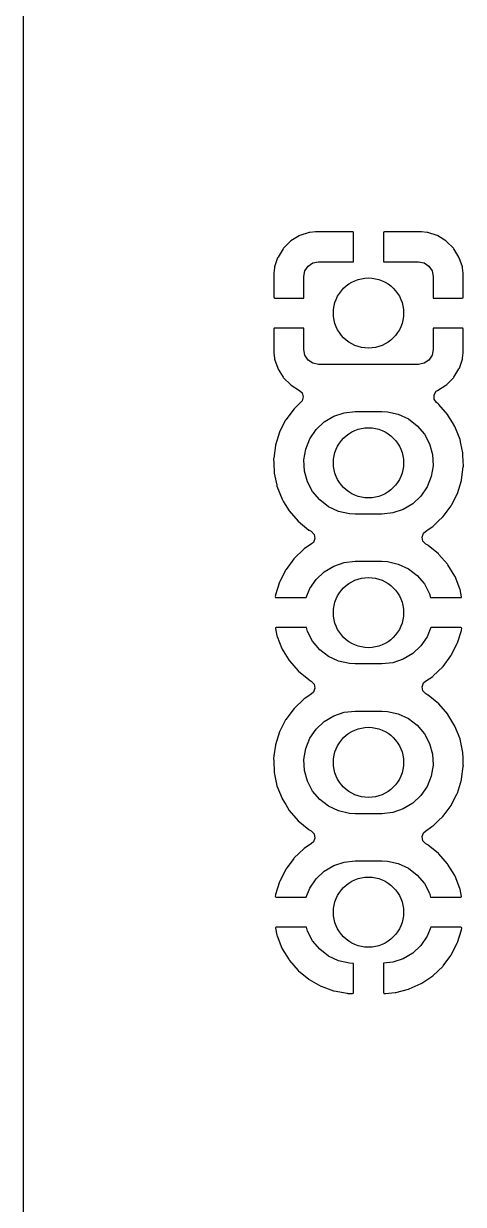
# Model space of a CAD drawing. Extents: x 61 to 228, y -146 to -45.
# Drawn here: x 61.47 to 68.92, y -85.6 to -65.58 of the extents above; entities that cross this region are included whole.
import ezdxf

# ---------------------------------------------------------------- set-up
doc = ezdxf.new("R2010")
doc.units = 0
doc.layers.add('BLACK', color=7, linetype='CONTINUOUS')

msp = doc.modelspace()

# ---------------------------------------------------------------- linework, layer by layer
at = {"layer": 'BLACK', "linetype": 'CONTINUOUS'}
for p, q in [((61.4685, -145.415), (61.4685, -45.0845)), ((65.9858, -69.2721), (65.8713, -69.3868)), ((65.9972, -69.2631), (65.9858, -69.2721)), ((66.135, -69.1778), (65.9972, -69.2631)), ((66.1482, -69.1716), (66.135, -69.1778)), ((66.3024, -69.1201), (66.1482, -69.1716)), ((66.3158, -69.1173), (66.3024, -69.1201)), ((66.4114, -69.1073), (66.3158, -69.1173)), ((66.4179, -69.107), (66.4114, -69.1073)), ((67.0425, -69.107), (66.4179, -69.107)), ((67.0501, -69.1087), (67.0425, -69.107)), ((67.0515, -69.1099), (67.0501, -69.1087)), ((67.056, -69.1251), (67.0515, -69.1099)), ((67.056, -69.615), (67.056, -69.1251)), ((67.5657, -69.1129), (67.564, -69.1205)), ((67.564, -69.1205), (67.564, -69.615)), ((67.5669, -69.1115), (67.5657, -69.1129)), ((67.5821, -69.107), (67.5669, -69.1115)), ((68.2021, -69.107), (67.5821, -69.107)), ((68.2086, -69.1073), (68.2021, -69.107)), ((68.3029, -69.117), (68.2086, -69.1073)), ((68.3163, -69.1199), (68.3029, -69.117)), ((68.4706, -69.171), (68.3163, -69.1199)), ((68.4838, -69.1772), (68.4706, -69.171)), ((68.6218, -69.2622), (68.4838, -69.1772)), ((68.6332, -69.2713), (68.6218, -69.2622)), ((68.7479, -69.3858), (68.6332, -69.2713)), ((65.8622, -69.3982), (65.7772, -69.5362)), ((65.8713, -69.3868), (65.8622, -69.3982)), ((68.7569, -69.3972), (68.7479, -69.3858)), ((68.8422, -69.535), (68.7569, -69.3972)), ((65.771, -69.5494), (65.7199, -69.7037)), ((65.7772, -69.5362), (65.771, -69.5494)), ((66.2882, -69.6882), (66.3693, -69.634)), ((66.3693, -69.634), (66.465, -69.615)), ((66.465, -69.615), (67.056, -69.615)), ((67.564, -69.615), (68.155, -69.615)), ((68.155, -69.615), (68.2507, -69.634)), ((68.2507, -69.634), (68.3318, -69.6882)), ((68.8484, -69.5482), (68.8422, -69.535)), ((68.8999, -69.7024), (68.8484, -69.5482)), ((65.7073, -69.8114), (65.707, -69.8179)), ((65.707, -69.8179), (65.707, -70.2129)), ((65.717, -69.7171), (65.7073, -69.8114)), ((65.7199, -69.7037), (65.717, -69.7171)), ((66.215, -69.865), (66.234, -69.7693)), ((66.215, -70.231), (66.215, -69.865)), ((66.234, -69.7693), (66.2882, -69.6882)), ((68.3318, -69.6882), (68.386, -69.7693)), ((68.386, -69.7693), (68.405, -69.865)), ((68.405, -69.865), (68.405, -70.231)), ((68.9027, -69.7158), (68.8999, -69.7024)), ((68.9127, -69.8114), (68.9027, -69.7158)), ((68.913, -69.8179), (68.9127, -69.8114)), ((68.913, -70.2175), (68.913, -69.8179)), ((65.707, -70.2129), (65.7115, -70.2281)), ((65.7115, -70.2281), (65.7129, -70.2293)), ((65.7129, -70.2293), (65.7205, -70.231)), ((65.7205, -70.231), (66.215, -70.231)), ((68.405, -70.231), (68.8949, -70.231)), ((68.8949, -70.231), (68.9101, -70.2265)), ((68.9101, -70.2265), (68.9113, -70.2251)), ((68.9113, -70.2251), (68.913, -70.2175)), ((65.7087, -70.7449), (65.707, -70.7525)), ((65.707, -70.7525), (65.707, -71.1521)), ((65.7099, -70.7435), (65.7087, -70.7449)), ((65.7251, -70.739), (65.7099, -70.7435)), ((66.215, -70.739), (65.7251, -70.739)), ((66.215, -71.105), (66.215, -70.739)), ((68.8995, -70.739), (68.405, -70.739)), ((68.405, -70.739), (68.405, -71.105)), ((68.9071, -70.7407), (68.8995, -70.739)), ((68.9085, -70.7419), (68.9071, -70.7407)), ((68.913, -70.7571), (68.9085, -70.7419)), ((68.913, -71.1521), (68.913, -70.7571)), ((65.707, -71.1521), (65.7073, -71.1586)), ((65.7073, -71.1586), (65.7173, -71.2542)), ((65.7173, -71.2542), (65.7201, -71.2676)), ((65.7201, -71.2676), (65.7716, -71.4218)), ((66.234, -71.2007), (66.215, -71.105)), ((66.2882, -71.2818), (66.234, -71.2007)), ((66.3693, -71.336), (66.2882, -71.2818)), ((68.3318, -71.2818), (68.2507, -71.336)), ((68.386, -71.2007), (68.3318, -71.2818)), ((68.405, -71.105), (68.386, -71.2007)), ((68.849, -71.4206), (68.9001, -71.2663)), ((68.9001, -71.2663), (68.903, -71.2529)), ((68.903, -71.2529), (68.9127, -71.1586)), ((68.9127, -71.1586), (68.913, -71.1521)), ((65.7716, -71.4218), (65.7778, -71.435)), ((65.7778, -71.435), (65.8631, -71.5728)), ((66.465, -71.355), (66.3693, -71.336)), ((68.155, -71.355), (66.465, -71.355)), ((68.2507, -71.336), (68.155, -71.355)), ((68.7578, -71.5718), (68.8428, -71.4338)), ((68.8428, -71.4338), (68.849, -71.4206)), ((65.8631, -71.5728), (65.8721, -71.5842)), ((65.8721, -71.5842), (65.9868, -71.6987)), ((68.6342, -71.6979), (68.7487, -71.5832)), ((68.7487, -71.5832), (68.7578, -71.5718)), ((65.9868, -71.6987), (65.9982, -71.7078)), ((65.9982, -71.7078), (66.1425, -71.7967)), ((66.1425, -71.7967), (66.1412, -71.7988)), ((66.1412, -71.7988), (66.1857, -71.838)), ((66.1857, -71.838), (66.2051, -71.9062)), ((68.4199, -71.8726), (68.4566, -71.8119)), ((68.4218, -71.9436), (68.4199, -71.8726)), ((68.4566, -71.8119), (68.4792, -71.7968)), ((68.4787, -71.7961), (68.6228, -71.7069)), ((68.4792, -71.7968), (68.4787, -71.7961)), ((68.6228, -71.7069), (68.6342, -71.6979)), ((66.1661, -71.9964), (66.0488, -72.1083)), ((66.1846, -71.9742), (66.1661, -71.9964)), ((66.2051, -71.9062), (66.1846, -71.9742)), ((68.4618, -72.0022), (68.4218, -71.9436)), ((68.492, -72.027), (68.4618, -72.0022)), ((68.4995, -72.0332), (68.492, -72.027)), ((68.6528, -72.2099), (68.4995, -72.0332)), ((66.0488, -72.1083), (65.9092, -72.296)), ((66.559, -72.332), (66.7201, -72.2352)), ((66.7201, -72.2352), (66.8982, -72.1753)), ((66.8982, -72.1753), (67.085, -72.155)), ((67.085, -72.155), (67.535, -72.155)), ((67.535, -72.155), (67.632, -72.1604)), ((67.632, -72.1604), (67.8154, -72.2014)), ((67.8154, -72.2014), (67.9857, -72.2808)), ((67.9857, -72.2808), (68.135, -72.395)), ((68.6556, -72.2144), (68.6528, -72.2099)), ((68.7332, -72.3423), (68.6556, -72.2144)), ((68.6556, -72.2144), (68.6556, -72.2144)), ((65.822, -72.4675), (65.8032, -72.5045)), ((65.9068, -72.3007), (65.822, -72.4675)), ((65.9092, -72.296), (65.9068, -72.3007)), ((65.9068, -72.3007), (65.9068, -72.3007)), ((66.3168, -72.6166), (66.4225, -72.4611)), ((66.4225, -72.4611), (66.559, -72.332)), ((68.135, -72.395), (68.2563, -72.5385)), ((68.7742, -72.4099), (68.7332, -72.3423)), ((68.8601, -72.6274), (68.7742, -72.4099)), ((65.8032, -72.5045), (65.7338, -72.7279)), ((66.247, -72.791), (66.3168, -72.6166)), ((68.2563, -72.5385), (68.3439, -72.7047)), ((68.8612, -72.6327), (68.8601, -72.6274)), ((68.8748, -72.6974), (68.8612, -72.6327)), ((68.8612, -72.6327), (68.8612, -72.6327)), ((65.7331, -72.7332), (65.705, -72.9451)), ((65.7338, -72.7279), (65.7331, -72.7332)), ((65.7331, -72.7332), (65.7331, -72.7332)), ((66.2164, -72.9764), (66.247, -72.791)), ((68.3439, -72.7047), (68.3938, -72.8859)), ((68.9082, -72.8564), (68.8748, -72.6974)), ((68.9099, -72.9017), (68.9082, -72.8564)), ((65.705, -72.9451), (65.7031, -72.9598)), ((65.7031, -72.9598), (65.7033, -72.9652)), ((65.7033, -72.9652), (65.7033, -72.9652)), ((65.7033, -72.9652), (65.7054, -73.023)), ((65.7054, -73.023), (65.7118, -73.1936)), ((66.2262, -73.1641), (66.2164, -72.9764)), ((68.4036, -73.0736), (68.373, -73.259)), ((68.3938, -72.8859), (68.4036, -73.0736)), ((68.9167, -73.0842), (68.9099, -72.9017)), ((68.9169, -73.0902), (68.9167, -73.0842)), ((65.7118, -73.1936), (65.7129, -73.1988)), ((65.7129, -73.1988), (65.7562, -73.4051)), ((66.2761, -73.3453), (66.2262, -73.1641)), ((68.373, -73.259), (68.3032, -73.4334)), ((68.887, -73.3162), (68.9162, -73.0955)), ((68.9162, -73.0955), (68.9169, -73.0902)), ((68.9162, -73.0955), (68.9162, -73.0955)), ((65.7562, -73.4051), (65.7599, -73.4226)), ((65.7599, -73.4226), (65.8458, -73.6401)), ((66.3637, -73.5115), (66.2761, -73.3453)), ((68.3032, -73.4334), (68.1975, -73.5889)), ((68.8168, -73.5455), (68.8862, -73.3221)), ((68.8862, -73.3221), (68.887, -73.3162)), ((65.8458, -73.6401), (65.8666, -73.6744)), ((65.8666, -73.6744), (65.9004, -73.7301)), ((66.485, -73.655), (66.3637, -73.5115)), ((66.6343, -73.7692), (66.485, -73.655)), ((68.1975, -73.5889), (68.061, -73.718)), ((68.723, -73.7301), (68.8103, -73.5584)), ((68.8103, -73.5584), (68.8144, -73.5503)), ((68.8144, -73.5503), (68.8168, -73.5455)), ((68.8144, -73.5503), (68.8144, -73.5503)), ((65.9004, -73.7301), (65.9672, -73.8401)), ((65.9672, -73.8401), (66.1205, -74.0168)), ((66.8046, -73.8486), (66.6343, -73.7692)), ((66.988, -73.8896), (66.8046, -73.8486)), ((67.7218, -73.8747), (67.535, -73.895)), ((67.8999, -73.8148), (67.7218, -73.8747)), ((68.061, -73.718), (67.8999, -73.8148)), ((68.5987, -73.9047), (68.6423, -73.8461)), ((68.6423, -73.8461), (68.7108, -73.754)), ((68.7108, -73.754), (68.723, -73.7301)), ((66.1205, -74.0168), (66.3014, -74.1652)), ((67.085, -73.895), (66.988, -73.8896)), ((67.535, -73.895), (67.085, -73.895)), ((68.4153, -74.0904), (68.4924, -74.0168)), ((68.4924, -74.0168), (68.5712, -73.9417)), ((68.5712, -73.9417), (68.5987, -73.9047)), ((66.3014, -74.1652), (66.306, -74.1678)), ((66.306, -74.1678), (66.306, -74.1678)), ((66.306, -74.1678), (66.339, -74.1866)), ((66.339, -74.1866), (66.3883, -74.2377)), ((66.3883, -74.2377), (66.4022, -74.3073)), ((68.2179, -74.2833), (68.2438, -74.2172)), ((68.2317, -74.3529), (68.2179, -74.2833)), ((68.2438, -74.2172), (68.273, -74.19)), ((68.273, -74.19), (68.3396, -74.1451)), ((68.3396, -74.1451), (68.4019, -74.1032)), ((68.4019, -74.1032), (68.4153, -74.0904)), ((66.2228, -74.4842), (66.2146, -74.4909)), ((66.347, -74.4006), (66.2228, -74.4842)), ((66.3762, -74.3734), (66.347, -74.4006)), ((66.4022, -74.3073), (66.3762, -74.3734)), ((68.281, -74.404), (68.2317, -74.3529)), ((68.3137, -74.4226), (68.281, -74.404)), ((68.3225, -74.4286), (68.3137, -74.4226)), ((68.495, -74.5701), (68.3225, -74.4286)), ((66.046, -74.6529), (65.9128, -74.832)), ((66.0531, -74.6449), (66.046, -74.6529)), ((66.2146, -74.4909), (66.0531, -74.6449)), ((68.5027, -74.5776), (68.495, -74.5701)), ((68.6489, -74.7461), (68.5027, -74.5776)), ((65.9072, -74.841), (65.806, -75.0399)), ((65.9128, -74.832), (65.9072, -74.841)), ((66.4225, -75.0011), (66.559, -74.872)), ((66.559, -74.872), (66.7201, -74.7752)), ((66.7201, -74.7752), (66.8982, -74.7153)), ((66.8982, -74.7153), (67.085, -74.695)), ((67.085, -74.695), (67.535, -74.695)), ((67.535, -74.695), (67.632, -74.7004)), ((67.632, -74.7004), (67.8154, -74.7414)), ((67.8154, -74.7414), (67.9857, -74.8208)), ((67.9857, -74.8208), (68.135, -74.935)), ((68.6552, -74.7547), (68.6489, -74.7461)), ((68.771, -74.9455), (68.6552, -74.7547)), ((65.802, -75.0498), (65.7359, -75.2629)), ((65.806, -75.0399), (65.802, -75.0498)), ((66.3168, -75.1566), (66.4225, -75.0011)), ((68.135, -74.935), (68.2563, -75.0785)), ((68.2563, -75.0785), (68.3439, -75.2447)), ((68.7757, -74.955), (68.771, -74.9455)), ((68.8577, -75.1626), (68.7757, -74.955)), ((65.7336, -75.2733), (65.731, -75.293)), ((65.7359, -75.2629), (65.7336, -75.2733)), ((66.2551, -75.311), (66.3168, -75.1566)), ((68.3439, -75.2447), (68.3622, -75.311)), ((68.8607, -75.1728), (68.8577, -75.1626)), ((68.8867, -75.2964), (68.8607, -75.1728)), ((65.731, -75.293), (65.7332, -75.3072)), ((65.7332, -75.3072), (65.7463, -75.311)), ((65.7463, -75.311), (66.2551, -75.311)), ((68.3622, -75.311), (68.8716, -75.311)), ((68.8716, -75.311), (68.8852, -75.307)), ((68.8852, -75.307), (68.8867, -75.2964)), ((65.7348, -75.823), (65.7333, -75.8336)), ((65.7333, -75.8336), (65.7593, -75.9572)), ((65.7484, -75.819), (65.7348, -75.823)), ((66.2578, -75.819), (65.7484, -75.819)), ((66.2761, -75.8853), (66.2578, -75.819)), ((66.3637, -76.0515), (66.2761, -75.8853)), ((68.3649, -75.819), (68.3032, -75.9734)), ((68.8737, -75.819), (68.3649, -75.819)), ((68.818, -76.0802), (68.8841, -75.8671)), ((68.8868, -75.8228), (68.8737, -75.819)), ((68.8841, -75.8671), (68.8864, -75.8567)), ((68.8864, -75.8567), (68.889, -75.837)), ((68.889, -75.837), (68.8868, -75.8228)), ((65.7593, -75.9572), (65.7623, -75.9674)), ((65.7623, -75.9674), (65.8443, -76.175)), ((66.485, -76.195), (66.3637, -76.0515)), ((68.3032, -75.9734), (68.1975, -76.1289)), ((68.814, -76.0901), (68.818, -76.0802)), ((65.8443, -76.175), (65.849, -76.1845)), ((65.849, -76.1845), (65.9648, -76.3753)), ((66.6343, -76.3092), (66.485, -76.195)), ((68.061, -76.258), (67.8999, -76.3548)), ((68.1975, -76.1289), (68.061, -76.258)), ((68.7128, -76.289), (68.814, -76.0901)), ((65.9648, -76.3753), (65.9711, -76.3839)), ((65.9711, -76.3839), (66.1173, -76.5524)), ((66.8046, -76.3886), (66.6343, -76.3092)), ((66.988, -76.4296), (66.8046, -76.3886)), ((67.085, -76.435), (66.988, -76.4296)), ((67.535, -76.435), (67.085, -76.435)), ((67.7218, -76.4147), (67.535, -76.435)), ((67.8999, -76.3548), (67.7218, -76.4147)), ((68.4054, -76.6391), (68.5669, -76.4851)), ((68.5669, -76.4851), (68.574, -76.4771)), ((68.574, -76.4771), (68.7072, -76.298)), ((68.7072, -76.298), (68.7128, -76.289)), ((66.1173, -76.5524), (66.125, -76.5599)), ((66.125, -76.5599), (66.2975, -76.7014)), ((68.273, -76.7294), (68.3972, -76.6458)), ((68.3972, -76.6458), (68.4054, -76.6391)), ((66.2975, -76.7014), (66.3063, -76.7074)), ((66.3063, -76.7074), (66.339, -76.726)), ((66.339, -76.726), (66.3883, -76.7771)), ((66.4021, -76.8467), (66.3762, -76.9128)), ((66.3883, -76.7771), (66.4021, -76.8467)), ((68.2178, -76.8227), (68.2438, -76.7566)), ((68.2317, -76.8923), (68.2178, -76.8227)), ((68.2438, -76.7566), (68.273, -76.7294)), ((66.2181, -77.0268), (66.0488, -77.1883)), ((66.2804, -76.9849), (66.2181, -77.0268)), ((66.347, -76.94), (66.2804, -76.9849)), ((66.3762, -76.9128), (66.347, -76.94)), ((68.281, -76.9434), (68.2317, -76.8923)), ((68.314, -76.9622), (68.281, -76.9434)), ((68.3186, -76.9648), (68.314, -76.9622)), ((68.314, -76.9622), (68.314, -76.9622)), ((68.4995, -77.1132), (68.3186, -76.9648)), ((66.0488, -77.1883), (65.9092, -77.376)), ((66.7201, -77.3152), (66.8982, -77.2553)), ((66.8982, -77.2553), (67.085, -77.235)), ((67.085, -77.235), (67.535, -77.235)), ((67.535, -77.235), (67.632, -77.2404)), ((67.632, -77.2404), (67.8154, -77.2814)), ((67.8154, -77.2814), (67.9857, -77.3608)), ((68.6528, -77.2899), (68.4995, -77.1132)), ((68.6556, -77.2944), (68.6528, -77.2899)), ((65.9068, -77.3807), (65.8488, -77.4948)), ((65.9092, -77.376), (65.9068, -77.3807)), ((65.9068, -77.3807), (65.9068, -77.3807)), ((66.4225, -77.5411), (66.559, -77.412)), ((66.559, -77.412), (66.7201, -77.3152)), ((67.9857, -77.3608), (68.135, -77.475)), ((68.135, -77.475), (68.2563, -77.6185)), ((68.7048, -77.3755), (68.6556, -77.2944)), ((68.6556, -77.2944), (68.6556, -77.2944)), ((68.7742, -77.4899), (68.7048, -77.3755)), ((68.8601, -77.7074), (68.7742, -77.4899)), ((65.8032, -77.5845), (65.7338, -77.8079)), ((65.8488, -77.4948), (65.8032, -77.5845)), ((66.3168, -77.6966), (66.4225, -77.5411)), ((68.2563, -77.6185), (68.3439, -77.7847)), ((65.7331, -77.8132), (65.7092, -77.9936)), ((65.7338, -77.8079), (65.7331, -77.8132)), ((65.7331, -77.8132), (65.7331, -77.8132)), ((66.2164, -78.0564), (66.247, -77.871)), ((66.247, -77.871), (66.3168, -77.6966)), ((68.3439, -77.7847), (68.3938, -77.9659)), ((68.8612, -77.7127), (68.8601, -77.7074)), ((68.8784, -77.7943), (68.8612, -77.7127)), ((68.8612, -77.7127), (68.8612, -77.7127)), ((68.9082, -77.9364), (68.8784, -77.7943)), ((65.7092, -77.9936), (65.7031, -78.0398)), ((65.7031, -78.0398), (65.7033, -78.0452)), ((65.7033, -78.0452), (65.7043, -78.0728)), ((65.7033, -78.0452), (65.7033, -78.0452)), ((65.7043, -78.0728), (65.7118, -78.2736)), ((66.2262, -78.2441), (66.2164, -78.0564)), ((68.3938, -77.9659), (68.4036, -78.1536)), ((68.9119, -78.0345), (68.9082, -77.9364)), ((68.9163, -78.1527), (68.9119, -78.0345)), ((65.7118, -78.2736), (65.7599, -78.5026)), ((66.2761, -78.4253), (66.2262, -78.2441)), ((68.4036, -78.1536), (68.373, -78.339)), ((68.8876, -78.3914), (68.9162, -78.1755)), ((68.9162, -78.1755), (68.9169, -78.1702)), ((68.9162, -78.1755), (68.9162, -78.1755)), ((68.9169, -78.1702), (68.9163, -78.1527)), ((66.3637, -78.5915), (66.2761, -78.4253)), ((68.373, -78.339), (68.3032, -78.5134)), ((68.8168, -78.6255), (68.8862, -78.4021)), ((68.8862, -78.4021), (68.8876, -78.3914)), ((65.7599, -78.5026), (65.8458, -78.7201)), ((66.485, -78.735), (66.3637, -78.5915)), ((68.1975, -78.6689), (68.061, -78.798)), ((68.3032, -78.5134), (68.1975, -78.6689)), ((68.7351, -78.7863), (68.8144, -78.6303)), ((68.8144, -78.6303), (68.8168, -78.6255)), ((68.8144, -78.6303), (68.8144, -78.6303)), ((65.8458, -78.7201), (65.8486, -78.7247)), ((65.8486, -78.7247), (65.9072, -78.8213)), ((65.9072, -78.8213), (65.9672, -78.9201)), ((66.6343, -78.8492), (66.485, -78.735)), ((66.8046, -78.9286), (66.6343, -78.8492)), ((68.061, -78.798), (67.8999, -78.8948)), ((68.6436, -78.9244), (68.7108, -78.834)), ((68.7108, -78.834), (68.7351, -78.7863)), ((65.9672, -78.9201), (66.1205, -79.0968)), ((66.988, -78.9696), (66.8046, -78.9286)), ((67.085, -78.975), (66.988, -78.9696)), ((67.535, -78.975), (67.085, -78.975)), ((67.7218, -78.9547), (67.535, -78.975)), ((67.8999, -78.8948), (67.7218, -78.9547)), ((68.4924, -79.0968), (68.5712, -79.0217)), ((68.5712, -79.0217), (68.6103, -78.9691)), ((68.6103, -78.9691), (68.6436, -78.9244)), ((66.1205, -79.0968), (66.3014, -79.2452)), ((66.3014, -79.2452), (66.306, -79.2478)), ((66.306, -79.2478), (66.306, -79.2478)), ((66.306, -79.2478), (66.339, -79.2666)), ((66.339, -79.2666), (66.3883, -79.3177)), ((68.2438, -79.2972), (68.273, -79.27)), ((68.273, -79.27), (68.3845, -79.1949)), ((68.3845, -79.1949), (68.4019, -79.1832)), ((68.4019, -79.1832), (68.4071, -79.1782)), ((68.4071, -79.1782), (68.4924, -79.0968)), ((66.347, -79.4806), (66.2228, -79.5642)), ((66.3762, -79.4534), (66.347, -79.4806)), ((66.4022, -79.3873), (66.3762, -79.4534)), ((66.3883, -79.3177), (66.4022, -79.3873)), ((68.2179, -79.3633), (68.2438, -79.2972)), ((68.2317, -79.4329), (68.2179, -79.3633)), ((68.281, -79.484), (68.2317, -79.4329)), ((68.3137, -79.5026), (68.281, -79.484)), ((66.2146, -79.5709), (66.0531, -79.7249)), ((66.2228, -79.5642), (66.2146, -79.5709)), ((68.3225, -79.5086), (68.3137, -79.5026)), ((68.495, -79.6501), (68.3225, -79.5086)), ((68.5027, -79.6576), (68.495, -79.6501)), ((68.6489, -79.8261), (68.5027, -79.6576)), ((66.046, -79.7329), (65.9128, -79.912)), ((66.0531, -79.7249), (66.046, -79.7329)), ((66.559, -79.952), (66.7201, -79.8552)), ((66.7201, -79.8552), (66.8982, -79.7953)), ((66.8982, -79.7953), (67.085, -79.775)), ((67.085, -79.775), (67.535, -79.775)), ((67.535, -79.775), (67.632, -79.7804)), ((67.632, -79.7804), (67.8154, -79.8214)), ((67.8154, -79.8214), (67.9857, -79.9008)), ((68.6552, -79.8347), (68.6489, -79.8261)), ((68.771, -80.0255), (68.6552, -79.8347)), ((65.9072, -79.921), (65.806, -80.1199)), ((65.9128, -79.912), (65.9072, -79.921)), ((66.3168, -80.2366), (66.4225, -80.0811)), ((66.4225, -80.0811), (66.559, -79.952)), ((67.9857, -79.9008), (68.135, -80.015)), ((68.135, -80.015), (68.2563, -80.1585)), ((68.7757, -80.035), (68.771, -80.0255)), ((68.8577, -80.2426), (68.7757, -80.035)), ((65.802, -80.1298), (65.7359, -80.3429)), ((65.806, -80.1199), (65.802, -80.1298)), ((66.2551, -80.391), (66.3168, -80.2366)), ((68.2563, -80.1585), (68.3439, -80.3247)), ((68.8607, -80.2528), (68.8577, -80.2426)), ((68.8867, -80.3764), (68.8607, -80.2528)), ((65.7336, -80.3533), (65.731, -80.373)), ((65.731, -80.373), (65.7332, -80.3872)), ((65.7332, -80.3872), (65.7463, -80.391)), ((65.7359, -80.3429), (65.7336, -80.3533)), ((65.7463, -80.391), (66.2551, -80.391)), ((68.3439, -80.3247), (68.3622, -80.391)), ((68.3622, -80.391), (68.8716, -80.391)), ((68.8716, -80.391), (68.8852, -80.387)), ((68.8852, -80.387), (68.8867, -80.3764)), ((65.7348, -80.903), (65.7333, -80.9136)), ((65.7333, -80.9136), (65.7593, -81.0372)), ((65.7484, -80.899), (65.7348, -80.903)), ((66.2578, -80.899), (65.7484, -80.899)), ((65.7593, -81.0372), (65.7623, -81.0474)), ((65.7623, -81.0474), (65.8443, -81.255)), ((66.2761, -80.9653), (66.2578, -80.899)), ((66.3637, -81.1315), (66.2761, -80.9653)), ((68.3032, -81.0534), (68.1975, -81.2089)), ((68.3649, -80.899), (68.3032, -81.0534)), ((68.8737, -80.899), (68.3649, -80.899)), ((68.818, -81.1602), (68.8841, -80.9471)), ((68.8868, -80.9028), (68.8737, -80.899)), ((68.8841, -80.9471), (68.8864, -80.9367)), ((68.8864, -80.9367), (68.889, -80.917)), ((68.889, -80.917), (68.8868, -80.9028)), ((65.8443, -81.255), (65.849, -81.2645)), ((65.849, -81.2645), (65.9648, -81.4553)), ((66.485, -81.275), (66.3637, -81.1315)), ((66.6343, -81.3892), (66.485, -81.275)), ((68.1975, -81.2089), (68.061, -81.338)), ((68.7128, -81.369), (68.814, -81.1701)), ((68.814, -81.1701), (68.818, -81.1602)), ((65.9648, -81.4553), (65.9711, -81.4639)), ((65.9711, -81.4639), (66.1173, -81.6324)), ((66.8046, -81.4686), (66.6343, -81.3892)), ((66.988, -81.5096), (66.8046, -81.4686)), ((67.7218, -81.4947), (67.564, -81.5118)), ((67.8999, -81.4348), (67.7218, -81.4947)), ((68.061, -81.338), (67.8999, -81.4348)), ((68.574, -81.5571), (68.7072, -81.378)), ((68.7072, -81.378), (68.7128, -81.369)), ((66.1173, -81.6324), (66.125, -81.6399)), ((66.125, -81.6399), (66.2975, -81.7814)), ((67.056, -81.5134), (66.988, -81.5096)), ((67.056, -82.0095), (67.056, -81.5134)), ((67.564, -81.5118), (67.564, -82.0049)), ((68.4054, -81.7191), (68.5669, -81.5651)), ((68.5669, -81.5651), (68.574, -81.5571)), ((66.2975, -81.7814), (66.3063, -81.7874)), ((66.3063, -81.7874), (66.5003, -81.8978)), ((67.9992, -81.9473), (68.2027, -81.8556)), ((68.2027, -81.8556), (68.212, -81.8504)), ((68.212, -81.8504), (68.3972, -81.7258)), ((68.3972, -81.7258), (68.4054, -81.7191)), ((66.5003, -81.8978), (66.5099, -81.9023)), ((66.5099, -81.9023), (66.7197, -81.9784)), ((66.7197, -81.9784), (66.73, -81.9812)), ((66.73, -81.9812), (66.9508, -82.0211)), ((66.9508, -82.0211), (66.959, -82.022)), ((66.959, -82.022), (66.9779, -82.0229)), ((66.9779, -82.0229), (66.9808, -82.023)), ((66.9808, -82.023), (67.0379, -82.023)), ((67.0379, -82.023), (67.0531, -82.0185)), ((67.0531, -82.0185), (67.0543, -82.0171)), ((67.0543, -82.0171), (67.056, -82.0095)), ((67.564, -82.0049), (67.5685, -82.0201)), ((67.5685, -82.0201), (67.5699, -82.0213)), ((67.5699, -82.0213), (67.5775, -82.023)), ((67.5775, -82.023), (67.5911, -82.023)), ((67.5911, -82.023), (67.5964, -82.0228)), ((67.5964, -82.0228), (67.7627, -82.0087)), ((67.7627, -82.0087), (67.7732, -82.0069)), ((67.7732, -82.0069), (67.9892, -81.9508)), ((67.9892, -81.9508), (67.9992, -81.9473))]:
    msp.add_line(p, q, dxfattribs=at)
at = {"layer": 'BLACK'}
for centre in [(67.31, -70.485), (67.31, -73.025), (67.31, -75.565), (67.31, -78.105), (67.31, -80.645)]:
    msp.add_circle(centre, 0.595, dxfattribs=at)

doc.saveas('drawing.dxf')
